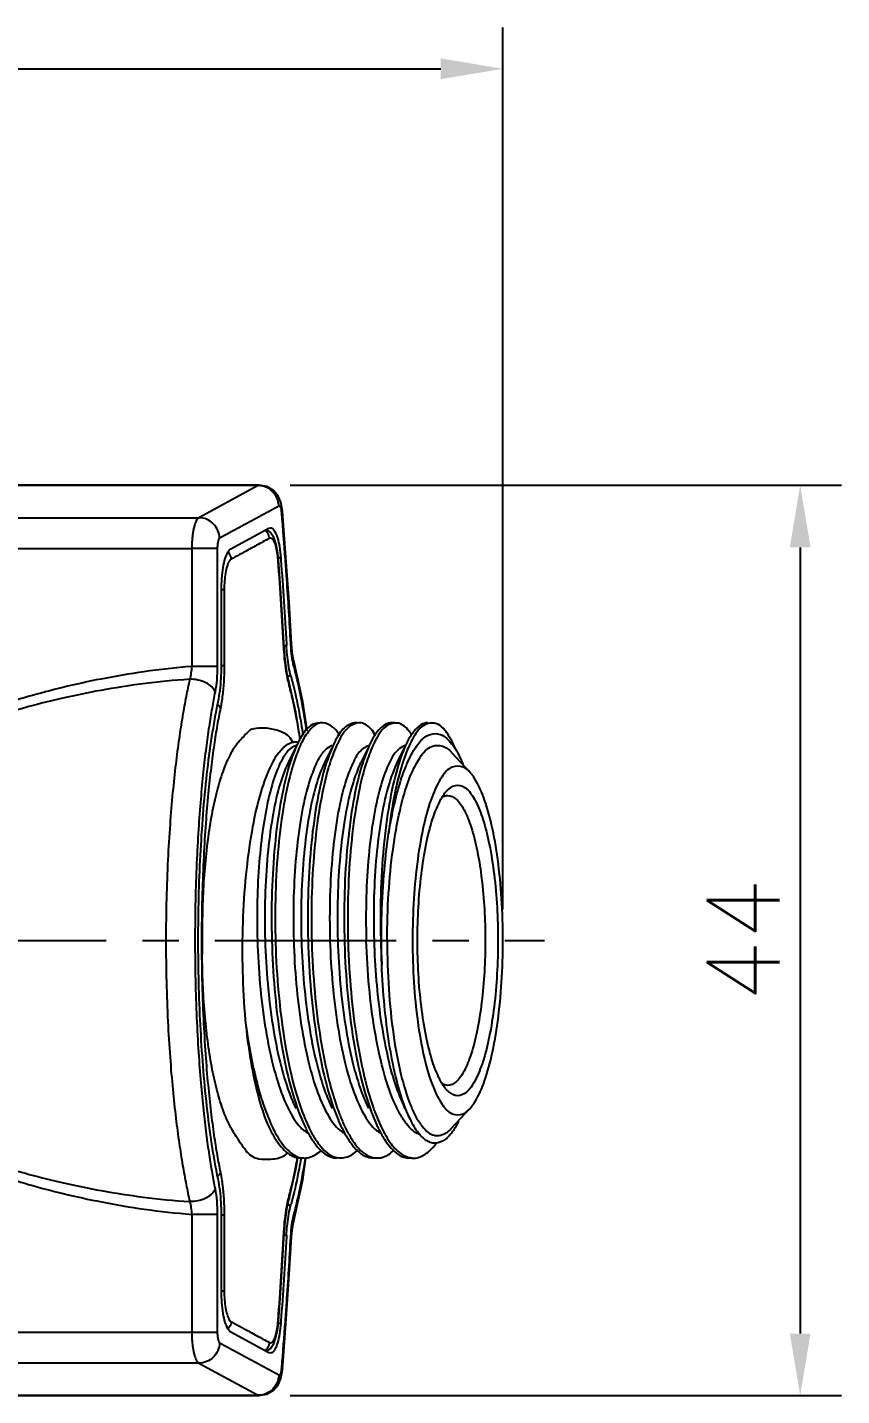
# Model space of a CAD drawing. Extents: x 3970 to 4390, y 960 to 1257.
# Drawn here: x 4253.5 to 4292.8, y 1011.9 to 1078 of the extents above; entities that cross this region are included whole.
import ezdxf

# ---------------------------------------------------------------- set-up
doc = ezdxf.new("R2010")
doc.units = 0
doc.header["$LTSCALE"] = 7
doc.header["$MEASUREMENT"] = 0
doc.linetypes.add('CENTER', pattern=[2, 1.25, -0.25, 0.25, -0.25])
doc.layers.get('0').update_dxf_attribs({"color": 2, "linetype": 'CONTINUOUS'})
doc.layers.add('CL', color=1, linetype='CENTER')
doc.layers.add('D', color=2, linetype='CONTINUOUS')
doc.styles.add('GHS', font='ROMANS.shx', dxfattribs={"bigfont": 'GHS.shx'})

msp = doc.modelspace()

# ---------------------------------------------------------------- linework, layer by layer
at = {"color": 7, "linetype": 'Continuous'}
for p, q in [((4264.662, 1055.879), (4145.962, 1055.86)), ((4264.606, 1055.864), (4261.746, 1054.312)), ((4264.662, 1055.879), (4264.606, 1055.865)), ((4265.021, 1055.815), (4264.662, 1055.879)), ((4265.701, 1055.055), (4265.57, 1055.354)), ((4265.769, 1054.731), (4265.701, 1055.055)), ((4265.751, 1054.53), (4265.782, 1054.612)), ((4265.782, 1054.612), (4265.769, 1054.731)), ((4265.938, 1052.608), (4265.782, 1054.612)), ((4263.288, 1052.808), (4265.13, 1053.808)), ((4265.13, 1053.808), (4265.202, 1053.827)), ((4265.193, 1053.61), (4265.01, 1053.742)), ((4265.359, 1053.356), (4265.193, 1053.61)), ((4265.478, 1053.018), (4265.359, 1053.356)), ((4261.405, 1052.827), (4261.405, 1047.129)), ((4262.638, 1052.827), (4261.405, 1052.827)), ((4262.638, 1052.827), (4262.638, 1047.129)), ((4265.561, 1052.58), (4265.478, 1053.018)), ((4265.593, 1052.275), (4265.561, 1052.58)), ((4266.1, 1050.24), (4265.938, 1052.608)), ((4265.577, 1052.239), (4265.593, 1052.275)), ((4265.7, 1052.377), (4265.592, 1052.377)), ((4265.688, 1050.925), (4265.593, 1052.276)), ((4262.843, 1047.19), (4262.843, 1050.827)), ((4262.973, 1050.827), (4262.843, 1050.827)), ((4262.973, 1050.827), (4262.973, 1047.163)), ((4266.219, 1048.234), (4266.1, 1050.24)), ((4265.853, 1047.97), (4265.869, 1047.998)), ((4265.914, 1047.443), (4265.869, 1047.998)), ((4266.187, 1048.178), (4266.219, 1048.234)), ((4266.254, 1047.84), (4266.219, 1048.234)), ((4266.016, 1046.755), (4265.914, 1047.443)), ((4266.334, 1047.403), (4266.334, 1047.403)), ((4266.334, 1047.147), (4266.334, 1047.403)), ((4266.768, 1045.421), (4266.334, 1047.403)), ((4262.638, 1047.129), (4261.405, 1047.129)), ((4262.973, 1047.163), (4262.842, 1047.163)), ((4266.434, 1044.922), (4266.016, 1046.755)), ((4266.1, 1046.388), (4266.1, 1046.389)), ((4266.1, 1046.258), (4266.1, 1046.388)), ((4266.971, 1044.036), (4266.768, 1045.421)), ((4266.643, 1043.642), (4266.434, 1044.922)), ((4270.26, 1043.776), (4270.138, 1044.017)), ((4271.23, 1044.409), (4271.057, 1044.409)), ((4274.17, 1043.102), (4274.007, 1043.433)), ((4266.394, 1043.161), (4266.054, 1042.475)), ((4268.146, 1043.161), (4267.807, 1042.475)), ((4269.898, 1043.161), (4269.559, 1042.475)), ((4271.65, 1043.161), (4271.311, 1042.475)), ((4273.932, 1042.984), (4274.828, 1042.021)), ((4261.913, 1034.555), (4261.913, 1033.244)), ((4271.689, 1025.786), (4271.96, 1025.24)), ((4273.932, 1024.814), (4274.828, 1025.778)), ((4265.042, 1025.066), (4265.154, 1024.829)), ((4265.145, 1024.848), (4265.154, 1024.829)), ((4266.762, 1022.344), (4266.919, 1023.412)), ((4266.294, 1020.217), (4266.762, 1022.344)), ((4266.1, 1021.54), (4266.1, 1021.41)), ((4266.1, 1021.41), (4266.1, 1021.409)), ((4261.405, 1020.67), (4261.405, 1014.972)), ((4262.638, 1020.67), (4261.405, 1020.67)), ((4262.638, 1020.67), (4262.638, 1014.972)), ((4262.973, 1020.636), (4262.842, 1020.636)), ((4262.843, 1016.971), (4262.843, 1020.609)), ((4262.973, 1020.636), (4262.973, 1016.971)), ((4266.246, 1019.889), (4266.294, 1020.217)), ((4266.332, 1020.646), (4266.333, 1020.392)), ((4266.333, 1020.392), (4266.333, 1020.39)), ((4265.853, 1019.828), (4265.869, 1019.801)), ((4266.187, 1019.62), (4266.219, 1019.565)), ((4266.219, 1019.565), (4266.246, 1019.889)), ((4262.973, 1016.971), (4262.843, 1016.971)), ((4265.577, 1015.56), (4265.593, 1015.523)), ((4262.638, 1014.972), (4261.405, 1014.972)), ((4265.13, 1013.991), (4263.288, 1014.991)), ((4265.592, 1015.422), (4265.7, 1015.421)), ((4265.782, 1013.187), (4265.935, 1015.159)), ((4265.013, 1014.054), (4265.205, 1014.202)), ((4265.205, 1014.202), (4265.359, 1014.442)), ((4265.359, 1014.442), (4265.468, 1014.745)), ((4265.202, 1013.971), (4265.13, 1013.991)), ((4261.746, 1013.487), (4264.606, 1011.934)), ((4265.704, 1012.751), (4265.77, 1013.069)), ((4265.751, 1013.268), (4265.782, 1013.187)), ((4265.77, 1013.069), (4265.782, 1013.187)), ((4265.573, 1012.449), (4265.704, 1012.751)), ((4145.931, 1011.939), (4264.662, 1011.919)), ((4264.606, 1011.934), (4264.662, 1011.919)), ((4264.662, 1011.919), (4265.022, 1011.984))]:
    msp.add_line(p, q, dxfattribs=at)
for p, q in [((4266.162, 1055.879), (4292.776, 1055.879)), ((4290.776, 1052.879), (4290.776, 1014.919)), ((4266.162, 1011.919), (4292.776, 1011.919))]:
    msp.add_line(p, q)
for points in [[(4265.57, 1055.354), (4265.344, 1055.624), (4265.021, 1055.815)], [(4265.869, 1047.998), (4265.791, 1049.343), (4265.688, 1050.925)], [(4266.334, 1047.403), (4266.306, 1047.524), (4266.254, 1047.84)], [(4266.012, 1021.025), (4266.431, 1022.859), (4266.522, 1023.415)], [(4265.869, 1019.801), (4265.912, 1020.335), (4266.012, 1021.025)], [(4265.593, 1015.523), (4265.687, 1016.853), (4265.79, 1018.435), (4265.869, 1019.801)], [(4265.935, 1015.159), (4266.098, 1017.527), (4266.219, 1019.565)], [(4265.468, 1014.745), (4265.555, 1015.169), (4265.593, 1015.523)], [(4265.022, 1011.984), (4265.346, 1012.176), (4265.573, 1012.449)]]:
    msp.add_lwpolyline(points, dxfattribs=at)
msp.add_arc((4264.818, 1024.344), 1, 215.86639, 260.30357, dxfattribs=at)
for points, start_tangent, end_tangent in [([(4264.606, 1055.864), (4226.443, 1055.858), (4188.646, 1055.852), (4151.26, 1055.847)], (-1, -0.000168), (-1, -0.000148)), ([(4264.657, 1055.863), (4264.606, 1055.865)], (-0.998585, 0.053184), (-0.999998, -0.002068)), ([(4264.979, 1055.79), (4264.657, 1055.863)], (-0.923463, 0.383688), (-0.998585, 0.053184)), ([(4265.61, 1054.874), (4265.522, 1055.254), (4265.301, 1055.575), (4264.979, 1055.79)], (-0.036334, 0.99934), (-0.923463, 0.383688)), ([(4265.61, 1054.874), (4264.658, 1054.358), (4263.704, 1053.84), (4262.749, 1053.322)], (-0.878888, -0.477028), (-0.878894, -0.477016)), ([(4265.655, 1054.868), (4265.61, 1054.874)], (-0.844336, 0.535814), (-0.878929, -0.476953)), ([(4265.697, 1054.802), (4265.655, 1054.868)], (-0.328467, 0.944516), (-0.844336, 0.535814)), ([(4265.751, 1054.53), (4265.73, 1054.685), (4265.697, 1054.802)], (-0.081698, 0.996657), (-0.328467, 0.944516)), ([(4265.923, 1052.3), (4265.751, 1054.53)], (-0.072249, 0.997387), (-0.081772, 0.996651)), ([(4152.012, 1054.303), (4187.3, 1054.306), (4223.869, 1054.309), (4261.746, 1054.312)], (1, 0.000075), (1, 0.000079)), ([(4261.746, 1054.312), (4261.696, 1054.273), (4261.645, 1054.205), (4261.595, 1054.107), (4261.547, 1053.979), (4261.505, 1053.825), (4261.47, 1053.65), (4261.442, 1053.459), (4261.421, 1053.255), (4261.409, 1053.043), (4261.405, 1052.827)], (-0.883097, -0.46919), (-0.000041, -1)), ([(4262.749, 1053.322), (4262.662, 1053.701), (4262.44, 1054.022), (4262.119, 1054.237), (4261.746, 1054.312)], (-0.036333, 0.99934), (-0.999999, -0.001334)), ([(4265.202, 1053.824), (4265.276, 1053.807), (4265.417, 1053.647), (4265.541, 1053.338), (4265.639, 1052.901), (4265.7, 1052.377)], (0.999723, -0.023543), (0.073817, -0.997272)), ([(4262.749, 1053.322), (4262.733, 1053.309), (4262.716, 1053.286), (4262.7, 1053.253), (4262.684, 1053.211), (4262.671, 1053.159), (4262.659, 1053.101), (4262.65, 1053.037), (4262.643, 1052.969), (4262.639, 1052.899), (4262.638, 1052.827)], (-0.878862, -0.477076), (0, -1)), ([(4265.15, 1053.313), (4264.536, 1052.979), (4263.922, 1052.646), (4263.5, 1052.417)], (-0.878844, -0.47711), (-0.878846, -0.477106)), ([(4265.076, 1053.56), (4264.94, 1053.71)], (-0.512885, 0.858457), (-0.804223, 0.594328)), ([(4265.15, 1053.313), (4265.076, 1053.56)], (-0.036342, 0.999339), (-0.512885, 0.858457)), ([(4265.532, 1052.63), (4265.459, 1052.956), (4265.366, 1053.189), (4265.26, 1053.311), (4265.15, 1053.313)], (-0.160282, 0.987071), (-0.878402, -0.477922)), ([(4151.664, 1052.816), (4186.953, 1052.82), (4223.522, 1052.823), (4261.405, 1052.827)], (1, 0.000089), (1, 0.000091)), ([(4262.843, 1050.827), (4262.864, 1051.39), (4262.925, 1051.911), (4263.022, 1052.341), (4263.147, 1052.649), (4263.288, 1052.808)], (0, 1), (0.878798, 0.477194)), ([(4263.234, 1052.56), (4263.158, 1052.658)], (-0.512871, 0.858466), (-0.702892, 0.711297)), ([(4263.307, 1052.313), (4263.234, 1052.56)], (-0.036509, 0.999333), (-0.512871, 0.858466)), ([(4265.574, 1052.273), (4265.532, 1052.63)], (-0.080288, 0.996772), (-0.160282, 0.987071)), ([(4263.307, 1052.313), (4263.202, 1052.194), (4263.108, 1051.964), (4263.035, 1051.641), (4262.989, 1051.251)], (-0.879299, -0.47627), (-0.075798, -0.997123)), ([(4263.5, 1052.417), (4263.307, 1052.313)], (-0.878846, -0.477106), (-0.878846, -0.477106)), ([(4265.577, 1052.239), (4265.574, 1052.273)], (-0.073514, 0.997294), (-0.080288, 0.996772)), ([(4265.852, 1047.997), (4265.724, 1050.113), (4265.577, 1052.239)], (-0.055774, 0.998443), (-0.073655, 0.997284)), ([(4265.7, 1052.377), (4265.707, 1052.283)], (0.073821, -0.997271), (0.073417, -0.997301)), ([(4265.707, 1052.283), (4265.847, 1050.263), (4265.971, 1048.219)], (0.073417, -0.997301), (0.056365, -0.99841)), ([(4266.184, 1048.232), (4265.989, 1051.371), (4265.923, 1052.3)], (-0.055492, 0.998459), (-0.072249, 0.997387)), ([(4262.989, 1051.251), (4262.973, 1050.827)], (-0.075798, -0.997123), (0.00014, -1)), ([(4265.976, 1048.132), (4265.851, 1048.118)], (-0.993756, -0.111574), (-0.993365, -0.115008)), ([(4265.853, 1047.97), (4265.852, 1047.997)], (-0.055663, 0.99845), (-0.055773, 0.998443)), ([(4265.99, 1046.758), (4265.906, 1047.337), (4265.853, 1047.97)], (-0.177592, 0.984104), (-0.056271, 0.998416)), ([(4265.971, 1048.219), (4265.976, 1048.131)], (0.056365, -0.99841), (0.056003, -0.998431)), ([(4265.983, 1048.008), (4265.976, 1048.131)], (-0.068192, 0.997672), (-0.056013, 0.99843)), ([(4266.021, 1047.592), (4265.983, 1048.008)], (-0.112903, 0.993606), (-0.068192, 0.997672)), ([(4266.187, 1048.178), (4266.184, 1048.232)], (-0.055278, 0.998471), (-0.055492, 0.998459)), ([(4266.24, 1047.621), (4266.187, 1048.178)], (-0.140369, 0.990099), (-0.055286, 0.998471)), ([(4266.189, 1046.67), (4266.093, 1047.098), (4266.021, 1047.592)], (-0.264371, 0.964421), (-0.112903, 0.993606)), ([(4266.335, 1047.138), (4266.24, 1047.621)], (-0.255901, 0.966703), (-0.140369, 0.990099)), ([(4261.405, 1047.129), (4259.096, 1046.872), (4257.03, 1046.522), (4255.176, 1046.115), (4253.503, 1045.672), (4251.995, 1045.207), (4250.636, 1044.728), (4249.402, 1044.24), (4248.293, 1043.751), (4247.299, 1043.267), (4246.402, 1042.786), (4245.588, 1042.308), (4244.864, 1041.842), (4244.223, 1041.392), (4243.654, 1040.957), (4243.143, 1040.533), (4242.682, 1040.116), (4242.272, 1039.712), (4241.915, 1039.328), (4241.603, 1038.963), (4241.331, 1038.617), (4241.094, 1038.289), (4240.888, 1037.979), (4240.709, 1037.685), (4240.552, 1037.405), (4240.415, 1037.138), (4240.298, 1036.888), (4240.197, 1036.653), (4240.111, 1036.434), (4240.038, 1036.233), (4239.978, 1036.049), (4239.927, 1035.881), (4239.883, 1035.721), (4239.844, 1035.565), (4239.808, 1035.408), (4239.775, 1035.251), (4239.747, 1035.092), (4239.721, 1034.931), (4239.699, 1034.769), (4239.681, 1034.606), (4239.667, 1034.444), (4239.656, 1034.283), (4239.649, 1034.124), (4239.644, 1033.974), (4239.644, 1033.822), (4239.649, 1033.672), (4239.656, 1033.516), (4239.666, 1033.36), (4239.68, 1033.2), (4239.698, 1033.036), (4239.72, 1032.873), (4239.746, 1032.712), (4239.774, 1032.553), (4239.807, 1032.396), (4239.842, 1032.239), (4239.882, 1032.082), (4239.926, 1031.923), (4239.976, 1031.755), (4240.036, 1031.572), (4240.109, 1031.37), (4240.194, 1031.151), (4240.295, 1030.917), (4240.412, 1030.666), (4240.549, 1030.399), (4240.706, 1030.119), (4240.886, 1029.824), (4241.092, 1029.512), (4241.33, 1029.184), (4241.602, 1028.837), (4241.915, 1028.471), (4242.274, 1028.085), (4242.685, 1027.68), (4243.147, 1027.263), (4243.658, 1026.838), (4244.229, 1026.402), (4244.871, 1025.952), (4245.598, 1025.485), (4246.413, 1025.007), (4247.313, 1024.525), (4248.309, 1024.04), (4249.421, 1023.551), (4250.657, 1023.063), (4252.019, 1022.584), (4253.53, 1022.119), (4255.204, 1021.676), (4257.056, 1021.272), (4259.112, 1020.925), (4261.405, 1020.67)], (-0.996255, -0.086464), (0.996268, -0.086309)), ([(4261.405, 1047.129), (4261.367, 1046.802), (4261.306, 1046.511)], (-0.07712, -0.997022), (-0.266379, -0.963868)), ([(4262.638, 1047.129), (4262.61, 1046.479), (4262.529, 1045.899)], (-0.000084, -1), (-0.196541, -0.980496)), ([(4262.682, 1045.428), (4262.77, 1045.965), (4262.824, 1046.561), (4262.842, 1047.123)], (0.204639, 0.978838), (0.006129, 0.999981)), ([(4262.842, 1047.123), (4262.843, 1047.19)], (0.006129, 0.999981), (0, 1)), ([(4262.973, 1047.163), (4262.952, 1046.436), (4262.89, 1045.739)], (0.000049, -1), (-0.122182, -0.992508)), ([(4266.069, 1046.381), (4265.99, 1046.758)], (-0.236865, 0.971543), (-0.177592, 0.984104)), ([(4266.189, 1046.671), (4266.068, 1046.66)], (-0.996387, -0.084926), (-0.996072, -0.088548)), ([(4266.189, 1046.67), (4266.255, 1046.424)], (0.264371, -0.964421), (0.250464, -0.968126)), ([(4266.498, 1046.476), (4266.335, 1047.138)], (-0.223781, 0.974639), (-0.254747, 0.967008)), ([(4261.306, 1046.511), (4259.038, 1046.288), (4257.011, 1045.973), (4255.186, 1045.599), (4253.538, 1045.188), (4252.05, 1044.753), (4250.707, 1044.304), (4249.488, 1043.844), (4248.391, 1043.381), (4247.408, 1042.923), (4246.519, 1042.465), (4245.713, 1042.01), (4244.995, 1041.566), (4244.36, 1041.137), (4243.795, 1040.72), (4243.288, 1040.314), (4242.831, 1039.913), (4242.424, 1039.526), (4242.069, 1039.156), (4241.759, 1038.805), (4241.489, 1038.472), (4241.254, 1038.156), (4241.049, 1037.857), (4240.87, 1037.573), (4240.714, 1037.302), (4240.578, 1037.044), (4240.46, 1036.802), (4240.36, 1036.575), (4240.274, 1036.363), (4240.202, 1036.168), (4240.142, 1035.99), (4240.091, 1035.826), (4240.047, 1035.672), (4240.008, 1035.52), (4239.972, 1035.367), (4239.94, 1035.214), (4239.911, 1035.06), (4239.885, 1034.904), (4239.864, 1034.745), (4239.846, 1034.587), (4239.832, 1034.429), (4239.822, 1034.272), (4239.817, 1034.116), (4239.815, 1033.968), (4239.815, 1033.828), (4239.817, 1033.679), (4239.822, 1033.527), (4239.831, 1033.375), (4239.845, 1033.219), (4239.863, 1033.059), (4239.885, 1032.9), (4239.91, 1032.744), (4239.938, 1032.59), (4239.971, 1032.436), (4240.006, 1032.284), (4240.046, 1032.132), (4240.09, 1031.977), (4240.14, 1031.814), (4240.2, 1031.637), (4240.272, 1031.441), (4240.358, 1031.229), (4240.458, 1031.003), (4240.575, 1030.76), (4240.711, 1030.502), (4240.867, 1030.231), (4241.046, 1029.946), (4241.251, 1029.645), (4241.487, 1029.328), (4241.758, 1028.994), (4242.069, 1028.642), (4242.426, 1028.272), (4242.834, 1027.883), (4243.292, 1027.482), (4243.8, 1027.075), (4244.366, 1026.658), (4245.002, 1026.228), (4245.722, 1025.783), (4246.53, 1025.327), (4247.421, 1024.87), (4248.407, 1024.41), (4249.506, 1023.948), (4250.728, 1023.488), (4252.074, 1023.038), (4253.564, 1022.603), (4255.214, 1022.193), (4257.036, 1021.821), (4259.054, 1021.508), (4261.306, 1021.288)], (-0.997871, -0.065215), (0.997872, -0.065209)), ([(4261.306, 1046.511), (4261.133, 1045.68), (4260.96, 1044.727), (4260.791, 1043.642), (4260.63, 1042.416), (4260.483, 1041.041), (4260.355, 1039.506), (4260.251, 1037.798), (4260.181, 1035.915), (4260.155, 1033.907), (4260.181, 1031.893), (4260.251, 1029.992), (4260.357, 1028.258), (4260.489, 1026.699), (4260.638, 1025.315), (4260.799, 1024.101), (4260.965, 1023.039), (4261.135, 1022.109), (4261.306, 1021.288)], (-0.217615, -0.976035), (0.217597, -0.976039)), ([(4262.529, 1045.899), (4262.37, 1046.141), (4262.079, 1046.344), (4261.704, 1046.474), (4261.306, 1046.511)], (-0.317145, 0.948377), (-0.999383, -0.035124)), ([(4262.529, 1045.899), (4262.384, 1045.122), (4262.238, 1044.226), (4262.096, 1043.202), (4261.961, 1042.041), (4261.837, 1040.734), (4261.728, 1039.269), (4261.641, 1037.635), (4261.581, 1035.831), (4261.56, 1033.907), (4261.581, 1031.977), (4261.641, 1030.155), (4261.73, 1028.496), (4261.841, 1027.008), (4261.967, 1025.693), (4262.102, 1024.544), (4262.243, 1023.542), (4262.385, 1022.668), (4262.529, 1021.899)], (-0.196435, -0.980517), (0.196435, -0.980517)), ([(4266.1, 1046.258), (4266.069, 1046.381)], (-0.260809, 0.96539), (-0.236865, 0.971543)), ([(4266.149, 1046.075), (4266.1, 1046.258)], (-0.247906, 0.968784), (-0.263443, 0.964675)), ([(4266.636, 1043.627), (4266.598, 1043.868), (4266.522, 1044.315), (4266.449, 1044.709), (4266.38, 1045.056), (4266.316, 1045.362), (4266.256, 1045.631), (4266.2, 1045.867), (4266.149, 1046.075)], (-0.15482, 0.987943), (-0.247906, 0.968784)), ([(4266.255, 1046.424), (4266.588, 1044.913), (4266.777, 1043.817)], (0.250464, -0.968126), (0.154188, -0.988042)), ([(4266.954, 1044.007), (4266.758, 1045.202), (4266.498, 1046.476)], (-0.146751, 0.989173), (-0.223781, 0.974639)), ([(4262.682, 1022.371), (4262.378, 1024.06), (4262.136, 1025.892), (4261.953, 1027.822), (4261.824, 1029.818), (4261.746, 1031.858), (4261.72, 1033.918), (4261.747, 1035.975), (4261.825, 1038.009), (4261.955, 1039.998), (4262.138, 1041.921), (4262.379, 1043.745), (4262.682, 1045.428)], (-0.204639, 0.978838), (0.204639, 0.978838)), ([(4262.789, 1045.113), (4262.668, 1045.272), (4262.657, 1045.281)], (-0.311739, 0.950168), (-0.79775, 0.602988)), ([(4262.842, 1045.402), (4262.789, 1045.113)], (-0.160458, -0.987043), (-0.200234, -0.979748)), ([(4262.89, 1045.739), (4262.842, 1045.402)], (-0.122182, -0.992508), (-0.160458, -0.987043)), ([(4262.789, 1045.113), (4262.634, 1044.289), (4262.483, 1043.344), (4262.337, 1042.255), (4262.201, 1041.003), (4262.08, 1039.574), (4261.981, 1037.972), (4261.91, 1036.179), (4261.878, 1034.168), (4261.899, 1032.021), (4261.967, 1030.1), (4262.067, 1028.404), (4262.19, 1026.914), (4262.328, 1025.618), (4262.476, 1024.497), (4262.631, 1023.528), (4262.789, 1022.686)], (-0.20008, -0.97978), (0.200081, -0.979779)), ([(4267.553, 1044.393), (4267.236, 1044.321), (4266.704, 1043.751), (4266.583, 1043.532)], (-0.999735, -0.023037), (-0.462915, -0.886403)), ([(4267.575, 1044.391), (4267.097, 1044.054), (4266.713, 1043.465)], (-0.969058, -0.246834), (-0.438573, -0.898696)), ([(4267.726, 1044.406), (4267.651, 1044.404), (4267.575, 1044.391)], (-0.998764, 0.049704), (-0.969058, -0.246834)), ([(4268.561, 1043.792), (4268.208, 1044.202), (4267.726, 1044.406)], (-0.521933, 0.852987), (-0.998764, 0.049704)), ([(4269.402, 1044.401), (4268.833, 1044.212), (4268.401, 1043.674)], (-0.991152, 0.132728), (-0.474473, -0.88027)), ([(4269.479, 1044.404), (4269.02, 1044.222), (4268.484, 1043.492)], (-0.998598, -0.05294), (-0.433491, -0.901158)), ([(4270.045, 1044.122), (4269.582, 1044.4), (4269.479, 1044.404)], (-0.693496, 0.720461), (-0.998598, -0.05294)), ([(4270.138, 1044.017), (4270.045, 1044.122)], (-0.635103, 0.772428), (-0.693496, 0.720461)), ([(4270.291, 1043.809), (4270.138, 1044.017)], (-0.551428, 0.834222), (-0.635103, 0.772428)), ([(4271.057, 1044.409), (4270.488, 1044.119), (4270.247, 1043.83)], (-0.999996, 0.002737), (-0.559672, -0.828714)), ([(4270.84, 1044.274), (4270.3, 1043.611)], (-0.861306, -0.508086), (-0.460536, -0.887641)), ([(4271.231, 1044.397), (4270.84, 1044.274)], (-0.998524, -0.054305), (-0.861306, -0.508086)), ([(4272.032, 1043.824), (4271.957, 1043.931), (4271.404, 1044.383), (4271.231, 1044.397)], (-0.554196, 0.832386), (-0.998524, -0.054305)), ([(4272.808, 1044.403), (4272.705, 1044.4), (4272.143, 1044.009), (4271.841, 1043.555)], (-0.998171, 0.060458), (-0.470386, -0.882461)), ([(4272.661, 1044.318), (4272.116, 1043.722)], (-0.906977, -0.42118), (-0.494503, -0.869176)), ([(4272.315, 1043.365), (4272.786, 1043.794), (4273.337, 1043.866), (4273.885, 1043.476)], (0.592824, 0.805332), (0.651641, -0.758527)), ([(4272.983, 1044.392), (4272.661, 1044.318)], (-0.999729, -0.023259), (-0.906977, -0.42118)), ([(4274.005, 1043.432), (4273.775, 1043.838), (4273.225, 1044.357), (4272.983, 1044.392)], (-0.447367, 0.89435), (-0.999729, -0.023259)), ([(4266.531, 1043.431), (4266.219, 1042.679), (4265.811, 1041.16), (4265.503, 1039.271), (4265.313, 1037.109), (4265.256, 1034.784), (4265.337, 1032.413), (4265.555, 1030.118), (4265.902, 1028.016), (4266.364, 1026.213), (4266.907, 1024.829)], (-0.444141, -0.895957), (0.440167, -0.897916)), ([(4266.222, 1043.445), (4266.143, 1043.416), (4266.069, 1043.38), (4265.999, 1043.338), (4265.934, 1043.292), (4265.873, 1043.244), (4265.816, 1043.193), (4265.763, 1043.142)], (-0.957345, -0.288948), (-0.702777, -0.711411)), ([(4266.298, 1043.251), (4266.062, 1043.07)], (-0.898419, -0.439139), (-0.679282, -0.733878)), ([(4266.542, 1043.46), (4266.49, 1043.468), (4266.396, 1043.473), (4266.307, 1043.465), (4266.222, 1043.445)], (-0.978055, 0.208346), (-0.957345, -0.288948)), ([(4266.459, 1043.306), (4266.298, 1043.251)], (-0.97858, -0.205865), (-0.898419, -0.439139)), ([(4266.583, 1043.532), (4266.531, 1043.431)], (-0.462915, -0.886403), (-0.444141, -0.895957)), ([(4266.634, 1043.293), (4266.581, 1043.169)], (-0.400315, -0.916377), (-0.381452, -0.924389)), ([(4266.66, 1043.353), (4266.634, 1043.293)], (-0.411997, -0.911185), (-0.400315, -0.916377)), ([(4266.713, 1043.465), (4266.66, 1043.353)], (-0.438573, -0.898696), (-0.411997, -0.911185)), ([(4268.281, 1043.432), (4267.815, 1042.184), (4267.429, 1040.457), (4267.158, 1038.372), (4267.022, 1036.042), (4267.031, 1033.595), (4267.189, 1031.165), (4267.491, 1028.885), (4267.922, 1026.878), (4268.465, 1025.254), (4268.659, 1024.829)], (-0.422084, -0.906557), (0.444963, -0.895549)), ([(4268.184, 1043.306), (4267.848, 1043.093), (4267.522, 1042.657)], (-0.952814, -0.303554), (-0.477179, -0.878806)), ([(4268.397, 1043.304), (4268.049, 1042.382)], (-0.408306, -0.912845), (-0.301124, -0.953585)), ([(4268.349, 1043.575), (4268.294, 1043.459), (4268.281, 1043.432)], (-0.446519, -0.894774), (-0.422084, -0.906557)), ([(4268.401, 1043.674), (4268.349, 1043.575)], (-0.474473, -0.88027), (-0.446519, -0.894774)), ([(4268.43, 1043.376), (4268.397, 1043.304)], (-0.417861, -0.908511), (-0.408306, -0.912845)), ([(4268.453, 1043.425), (4268.43, 1043.376)], (-0.424418, -0.905466), (-0.417861, -0.908511)), ([(4268.484, 1043.492), (4268.453, 1043.425)], (-0.433491, -0.901158), (-0.424418, -0.905466)), ([(4270.029, 1043.435), (4269.956, 1043.271), (4269.492, 1041.911), (4269.124, 1040.113), (4268.876, 1037.976), (4268.765, 1035.616), (4268.801, 1033.163), (4268.984, 1030.749), (4269.31, 1028.508), (4269.763, 1026.561), (4270.322, 1025.015), (4270.41, 1024.829)], (-0.420425, -0.907328), (0.440448, -0.897778)), ([(4269.95, 1043.301), (4269.679, 1043.165)], (-0.961082, -0.276263), (-0.806883, -0.590711)), ([(4270.15, 1043.302), (4269.815, 1042.429)], (-0.414827, -0.9099), (-0.305069, -0.95233)), ([(4270.093, 1043.566), (4270.029, 1043.435)], (-0.455301, -0.890337), (-0.420425, -0.907328)), ([(4270.247, 1043.83), (4270.093, 1043.566)], (-0.559672, -0.828714), (-0.455301, -0.890337)), ([(4270.182, 1043.372), (4270.15, 1043.302)], (-0.425044, -0.905173), (-0.414827, -0.9099)), ([(4270.21, 1043.431), (4270.182, 1043.372)], (-0.433558, -0.901126), (-0.425044, -0.905173)), ([(4270.3, 1043.611), (4270.21, 1043.431)], (-0.460536, -0.887641), (-0.433558, -0.901126)), ([(4271.781, 1043.435), (4271.621, 1043.067), (4271.172, 1041.624), (4270.824, 1039.758), (4270.599, 1037.573), (4270.513, 1035.188), (4270.575, 1032.731)], (-0.436603, -0.899654), (0.055553, -0.998456)), ([(4270.837, 1033.899), (4270.909, 1036.17), (4271.12, 1038.305), (4271.458, 1040.181), (4271.902, 1041.688), (4272.427, 1042.738), (4273.002, 1043.269), (4273.593, 1043.25), (4273.94, 1042.991)], (0, 1), (0.667046, -0.745016)), ([(4271.689, 1043.306), (4271.352, 1043.093), (4271.026, 1042.657)], (-0.952814, -0.303554), (-0.477179, -0.878806)), ([(4271.9, 1043.3), (4271.623, 1042.601)], (-0.420013, -0.907518), (-0.321192, -0.947014)), ([(4271.841, 1043.555), (4271.781, 1043.435)], (-0.470386, -0.882461), (-0.436603, -0.899654)), ([(4271.932, 1043.369), (4271.9, 1043.3)], (-0.431607, -0.902062), (-0.420013, -0.907518)), ([(4271.965, 1043.437), (4271.932, 1043.369)], (-0.443309, -0.896369), (-0.431607, -0.902062)), ([(4272.116, 1043.722), (4271.965, 1043.437)], (-0.494503, -0.869176), (-0.443309, -0.896369)), ([(4272.205, 1043.206), (4272.26, 1043.288)], (0.548529, 0.836132), (0.569128, 0.822249)), ([(4272.26, 1043.288), (4272.315, 1043.365)], (0.569128, 0.822249), (0.592824, 0.805332)), ([(4273.885, 1043.476), (4273.95, 1043.398)], (0.651641, -0.758527), (0.621473, -0.783436)), ([(4273.95, 1043.398), (4274.145, 1043.119)], (0.621473, -0.783436), (0.525174, -0.850995)), ([(4265.607, 1042.966), (4265.171, 1042.227), (4264.689, 1040.887), (4264.298, 1039.145), (4264.016, 1037.062), (4263.865, 1034.773), (4263.854, 1032.406), (4263.985, 1030.054)], (-0.622443, -0.782665), (0.087464, -0.996168)), ([(4265.867, 1042.805), (4265.47, 1041.982), (4265.126, 1040.818), (4264.852, 1039.362), (4264.663, 1037.674), (4264.568, 1035.828), (4264.574, 1033.899)], (-0.529692, -0.84819), (0.02956, -0.999563)), ([(4265.713, 1043.09), (4265.607, 1042.966)], (-0.677298, -0.735709), (-0.622443, -0.782665)), ([(4265.763, 1043.142), (4265.713, 1043.09)], (-0.702777, -0.711411), (-0.677298, -0.735709)), ([(4265.92, 1042.886), (4265.867, 1042.805)], (-0.558425, -0.829555), (-0.529692, -0.84819)), ([(4266.062, 1043.07), (4265.92, 1042.886)], (-0.679282, -0.733878), (-0.558425, -0.829555)), ([(4266.581, 1043.169), (4266.302, 1042.394)], (-0.381452, -0.924389), (-0.299037, -0.954241)), ([(4267.522, 1042.657), (4267.442, 1042.5)], (-0.477179, -0.878806), (-0.427519, -0.904006)), ([(4269.283, 1042.671), (4269.207, 1042.519), (4268.788, 1041.416), (4268.446, 1039.915), (4268.204, 1038.096), (4268.078, 1036.055), (4268.078, 1033.899)], (-0.46801, -0.883723), (0.02956, -0.999563)), ([(4269.679, 1043.165), (4269.283, 1042.671)], (-0.806883, -0.590711), (-0.46801, -0.883723)), ([(4271.026, 1042.657), (4270.899, 1042.395), (4270.499, 1041.272), (4270.175, 1039.779), (4269.947, 1037.991), (4269.829, 1035.998), (4269.83, 1033.899)], (-0.477179, -0.878806), (0.02956, -0.999563)), ([(4271.623, 1042.601), (4271.561, 1042.411)], (-0.321192, -0.947014), (-0.300891, -0.953658)), ([(4271.748, 1042.319), (4271.8, 1042.441), (4272.168, 1043.148)], (0.380708, 0.924695), (0.534569, 0.845125)), ([(4272.168, 1043.148), (4272.205, 1043.206)], (0.534569, 0.845125), (0.548529, 0.836132)), ([(4274.145, 1043.119), (4274.334, 1042.772)], (0.525174, -0.850995), (0.438582, -0.898691)), ([(4274.334, 1042.772), (4274.391, 1042.651), (4274.504, 1042.393)], (0.438582, -0.898691), (0.381257, -0.924469)), ([(4266.054, 1042.476), (4266.038, 1042.441), (4265.631, 1041.325), (4265.3, 1039.829), (4265.067, 1038.029), (4264.946, 1036.018), (4264.947, 1033.899)], (-0.420206, -0.907429), (0.02956, -0.999563)), ([(4266.302, 1042.394), (4266.132, 1041.796), (4265.778, 1040.008), (4265.54, 1037.898), (4265.434, 1035.578), (4265.47, 1033.169), (4265.649, 1030.798), (4265.964, 1028.591), (4266.403, 1026.664), (4266.653, 1025.864)], (-0.299037, -0.954241), (0.328888, -0.944369)), ([(4267.395, 1042.395), (4266.994, 1041.272), (4266.67, 1039.779), (4266.442, 1037.991), (4266.324, 1035.998), (4266.326, 1033.899)], (-0.407194, -0.913342), (0.02956, -0.999563)), ([(4267.808, 1042.475), (4267.409, 1041.416), (4267.068, 1039.915), (4266.826, 1038.096), (4266.7, 1036.055), (4266.699, 1033.899)], (-0.423973, -0.905675), (0.02956, -0.999563)), ([(4268.049, 1042.382), (4268.009, 1042.251), (4267.621, 1040.563), (4267.346, 1038.518), (4267.201, 1036.228), (4267.198, 1033.812), (4267.341, 1031.402), (4267.624, 1029.125), (4268.038, 1027.103), (4268.408, 1025.856)], (-0.301124, -0.953585), (0.330782, -0.943707)), ([(4267.442, 1042.5), (4267.395, 1042.395)], (-0.427519, -0.904006), (-0.407194, -0.913342)), ([(4269.557, 1042.476), (4269.52, 1042.395), (4269.12, 1041.272), (4268.796, 1039.779), (4268.568, 1037.991), (4268.45, 1035.998), (4268.452, 1033.899)], (-0.421953, -0.906618), (0.02956, -0.999563)), ([(4269.81, 1042.414), (4269.415, 1040.792), (4269.125, 1038.786), (4268.964, 1036.519), (4268.943, 1034.112), (4269.068, 1031.694), (4269.334, 1029.394), (4269.732, 1027.334), (4270.161, 1025.853)], (-0.303466, -0.952842), (0.331762, -0.943363)), ([(4269.815, 1042.429), (4269.81, 1042.414)], (-0.305069, -0.95233), (-0.303466, -0.952842)), ([(4271.309, 1042.476), (4271.273, 1042.395), (4270.872, 1041.272), (4270.549, 1039.779), (4270.32, 1037.991), (4270.202, 1035.998), (4270.204, 1033.899)], (-0.421953, -0.906618), (0.02956, -0.999563)), ([(4271.561, 1042.411), (4271.211, 1041.015), (4270.907, 1039.049)], (-0.300891, -0.953658), (-0.1143, -0.993446)), ([(4270.907, 1039.049), (4271.135, 1040.257), (4271.427, 1041.399), (4271.748, 1042.319)], (0.160053, 0.987108), (0.380708, 0.924695)), ([(4274.835, 1042.026), (4274.507, 1042.268), (4273.981, 1042.268), (4273.47, 1041.781), (4273.004, 1040.837), (4272.611, 1039.489), (4272.312, 1037.817), (4272.125, 1035.917), (4272.062, 1033.899)], (-0.664591, 0.747207), (0, -1)), ([(4276.426, 1033.899), (4276.362, 1035.917), (4276.176, 1037.817), (4275.877, 1039.489), (4275.483, 1040.837), (4275.017, 1041.781), (4274.835, 1042.026)], (0, 1), (-0.664591, 0.747207)), ([(4273.722, 1041.127), (4273.811, 1041.21), (4274.245, 1041.399), (4274.679, 1041.208), (4275.089, 1040.651), (4275.457, 1039.753), (4275.768, 1038.544), (4276, 1037.095), (4276.14, 1035.507), (4276.185, 1033.899)], (0.697835, 0.716259), (0, -1)), ([(4272.303, 1033.899), (4272.348, 1035.513), (4272.489, 1037.104), (4272.722, 1038.553), (4273.032, 1039.759), (4273.374, 1040.603)], (0, 1), (0.44927, 0.893396)), ([(4273.374, 1040.603), (4273.401, 1040.655)], (0.44927, 0.893396), (0.459988, 0.887925)), ([(4273.401, 1040.655), (4273.722, 1041.127)], (0.459988, 0.887925), (0.697835, 0.716259)), ([(4273.47, 1040.805), (4273.761, 1040.899)], (0.851596, 0.524199), (0.999999, 0.001039)), ([(4273.761, 1040.899), (4274.167, 1040.721), (4274.549, 1040.202), (4274.893, 1039.364), (4275.183, 1038.238)], (0.999999, 0.001039), (0.199016, -0.979996)), ([(4270.575, 1032.731), (4270.57, 1034.905), (4270.682, 1037.046), (4270.907, 1039.049)], (-0.028928, 0.999581), (0.143976, 0.989581)), ([(4275.183, 1038.238), (4275.205, 1038.128)], (0.199016, -0.979996), (0.191766, -0.981441)), ([(4275.205, 1038.128), (4275.399, 1036.886), (4275.53, 1035.405), (4275.573, 1033.899)], (0.191766, -0.981441), (0, -1)), ([(4264.574, 1033.899), (4264.697, 1031.801), (4264.94, 1029.808), (4265.294, 1028.02), (4265.743, 1026.527), (4266.268, 1025.403), (4266.803, 1024.74)], (0.02956, -0.999563), (0.776059, -0.63066)), ([(4264.947, 1033.899), (4265.071, 1031.801), (4265.314, 1029.808), (4265.667, 1028.02), (4266.117, 1026.527), (4266.434, 1025.787)], (0.02956, -0.999563), (0.444295, -0.895881)), ([(4266.326, 1033.899), (4266.449, 1031.801), (4266.693, 1029.808), (4267.046, 1028.02), (4267.495, 1026.527), (4268.02, 1025.403), (4268.555, 1024.74)], (0.02956, -0.999563), (0.776059, -0.63066)), ([(4266.699, 1033.899), (4266.823, 1031.801), (4267.066, 1029.808), (4267.42, 1028.02), (4267.869, 1026.527), (4268.186, 1025.787)], (0.02956, -0.999563), (0.444295, -0.895881)), ([(4268.078, 1033.899), (4268.202, 1031.801), (4268.445, 1029.808), (4268.798, 1028.02), (4269.247, 1026.527), (4269.773, 1025.403), (4270.307, 1024.74)], (0.02956, -0.999563), (0.776059, -0.63066)), ([(4268.452, 1033.899), (4268.575, 1031.801), (4268.819, 1029.808), (4269.172, 1028.02), (4269.621, 1026.527), (4269.938, 1025.787)], (0.02956, -0.999563), (0.444295, -0.895881)), ([(4271.398, 1025.626), (4271.146, 1026.158), (4270.641, 1027.665), (4270.242, 1029.532), (4269.968, 1031.651), (4269.83, 1033.899)], (-0.473759, 0.880654), (-0.02956, 0.999563)), ([(4270.204, 1033.899), (4270.313, 1031.966), (4270.524, 1030.115), (4270.83, 1028.425), (4271.22, 1026.967), (4271.681, 1025.804), (4271.689, 1025.786)], (0.02956, -0.999563), (0.44322, -0.896413)), ([(4270.837, 1033.899), (4270.915, 1031.544), (4271.142, 1029.339), (4271.504, 1027.422), (4271.979, 1025.916)], (0, -1), (0.37286, -0.927888)), ([(4272.062, 1033.899), (4272.125, 1031.882), (4272.312, 1029.982), (4272.611, 1028.309), (4273.004, 1026.962), (4273.47, 1026.017), (4273.981, 1025.531), (4274.507, 1025.531), (4274.835, 1025.773)], (0, -1), (0.664591, 0.747207)), ([(4273.374, 1027.196), (4273.03, 1028.046), (4272.72, 1029.254), (4272.488, 1030.704), (4272.348, 1032.291), (4272.303, 1033.899)], (-0.449099, 0.893482), (0, 1)), ([(4275.573, 1033.899), (4275.53, 1032.387), (4275.398, 1030.903), (4275.181, 1029.552), (4274.891, 1028.428), (4274.547, 1027.593), (4274.165, 1027.075), (4273.761, 1026.899)], (0, -1), (-1, -0.000985)), ([(4276.185, 1033.899), (4276.139, 1032.285), (4275.999, 1030.694), (4275.766, 1029.246), (4275.456, 1028.04), (4275.087, 1027.144), (4274.808, 1026.717)], (0, -1), (-0.662735, -0.748854)), ([(4274.835, 1025.773), (4275.017, 1026.017), (4275.483, 1026.962), (4275.877, 1028.309), (4276.176, 1029.982), (4276.362, 1031.882), (4276.426, 1033.899)], (0.664591, 0.747207), (0, 1)), ([(4271.96, 1025.241), (4271.64, 1026.003), (4271.257, 1027.313), (4270.941, 1028.912), (4270.709, 1030.751), (4270.575, 1032.731)], (-0.443219, 0.896413), (-0.04144, 0.999141)), ([(4263.985, 1030.054), (4264.253, 1028.067), (4264.622, 1026.357), (4265.042, 1025.066)], (0.101235, -0.994863), (0.372492, -0.928035)), ([(4263.985, 1030.054), (4264.342, 1027.926), (4264.818, 1026.112), (4265.191, 1025.126)], (0.129177, -0.991622), (0.403426, -0.915012)), ([(4273.399, 1027.147), (4273.374, 1027.196)], (-0.45909, 0.88839), (-0.449099, 0.893482)), ([(4273.722, 1026.671), (4273.399, 1027.147)], (-0.697843, 0.716251), (-0.45909, 0.88839)), ([(4273.761, 1026.899), (4273.47, 1026.993)], (-1, -0.000985), (-0.850736, 0.525594)), ([(4274.677, 1026.588), (4274.243, 1026.399), (4273.809, 1026.59), (4273.722, 1026.671)], (-0.766423, -0.642336), (-0.697843, 0.716251)), ([(4274.808, 1026.717), (4274.677, 1026.588)], (-0.662735, -0.748854), (-0.766423, -0.642336)), ([(4266.653, 1025.864), (4266.946, 1025.117)], (0.328888, -0.944369), (0.404151, -0.914692)), ([(4268.408, 1025.856), (4268.561, 1025.444), (4268.799, 1024.901)], (0.330782, -0.943707), (0.435648, -0.900117)), ([(4270.161, 1025.853), (4270.244, 1025.625)], (0.331762, -0.943363), (0.352174, -0.935935)), ([(4270.244, 1025.625), (4270.554, 1024.897)], (0.352174, -0.935935), (0.435588, -0.900146)), ([(4271.722, 1025.109), (4271.398, 1025.626)], (-0.590032, 0.80738), (-0.473759, 0.880654)), ([(4271.979, 1025.916), (4272.223, 1025.387)], (0.37286, -0.927888), (0.477299, -0.878741)), ([(4265.154, 1024.829), (4265.183, 1024.771)], (0.442856, -0.896593), (0.452, -0.892018)), ([(4265.183, 1024.771), (4265.195, 1024.747)], (0.452, -0.892018), (0.455961, -0.89)), ([(4265.191, 1025.126), (4265.291, 1024.907)], (0.403426, -0.915012), (0.430024, -0.902817)), ([(4265.195, 1024.747), (4265.655, 1024.014), (4266.316, 1023.465), (4266.676, 1023.4)], (0.455961, -0.89), (0.999983, -0.00589)), ([(4265.291, 1024.907), (4265.301, 1024.887)], (0.430024, -0.902817), (0.432452, -0.901657)), ([(4265.301, 1024.887), (4265.339, 1024.809)], (0.432452, -0.901657), (0.442586, -0.896726)), ([(4265.339, 1024.809), (4265.389, 1024.708)], (0.442586, -0.896726), (0.456017, -0.889971)), ([(4266.803, 1024.74), (4266.847, 1024.706), (4266.855, 1024.699)], (0.776059, -0.63066), (0.801789, -0.597607)), ([(4266.907, 1024.829), (4266.92, 1024.802), (4267.199, 1024.304)], (0.440167, -0.897916), (0.54174, -0.840546)), ([(4266.946, 1025.117), (4267.042, 1024.908)], (0.404151, -0.914692), (0.431332, -0.902193)), ([(4267.042, 1024.908), (4267.32, 1024.392)], (0.431332, -0.902193), (0.524019, -0.851706)), ([(4268.555, 1024.74), (4268.599, 1024.706), (4268.607, 1024.699)], (0.776059, -0.63066), (0.801789, -0.597607)), ([(4268.659, 1024.829), (4268.948, 1024.316)], (0.444963, -0.895549), (0.538246, -0.842788)), ([(4268.799, 1024.901), (4269.069, 1024.4)], (0.435648, -0.900117), (0.51596, -0.856613)), ([(4270.307, 1024.74), (4270.351, 1024.706), (4270.359, 1024.699)], (0.776059, -0.63066), (0.801789, -0.597607)), ([(4270.41, 1024.829), (4270.702, 1024.309)], (0.440448, -0.897778), (0.543562, -0.839369)), ([(4270.554, 1024.897), (4270.818, 1024.403)], (0.435588, -0.900146), (0.509629, -0.860395)), ([(4271.777, 1025.036), (4271.731, 1025.097), (4271.722, 1025.109)], (-0.610319, 0.792156), (-0.590032, 0.80738)), ([(4272.44, 1024.52), (4272.367, 1024.544), (4271.777, 1025.036)], (-0.961128, 0.276102), (-0.610319, 0.792156)), ([(4272.08, 1025.012), (4271.96, 1025.241)], (-0.48597, 0.873976), (-0.443219, 0.896413)), ([(4272.092, 1024.991), (4272.08, 1025.012)], (-0.490354, 0.871523), (-0.48597, 0.873976)), ([(4272.553, 1024.379), (4272.092, 1024.991)], (-0.737284, 0.675583), (-0.490354, 0.871523)), ([(4272.223, 1025.387), (4272.536, 1024.916), (4272.822, 1024.63)], (0.477299, -0.878741), (0.79991, -0.600121)), ([(4273.693, 1024.612), (4273.753, 1024.649), (4273.94, 1024.805)], (0.86371, 0.50399), (0.702102, 0.712076)), ([(4274.05, 1024.751), (4274.019, 1024.706)], (-0.551943, -0.833882), (-0.564171, -0.825658)), ([(4274.289, 1025.165), (4274.05, 1024.751)], (-0.453151, -0.891434), (-0.551943, -0.833882)), ([(4265.389, 1024.708), (4266.03, 1023.788), (4266.688, 1023.404)], (0.456017, -0.889971), (0.986146, -0.165878)), ([(4266.855, 1024.699), (4267.015, 1024.595)], (0.801789, -0.597607), (0.874709, -0.484648)), ([(4267.199, 1024.304), (4267.546, 1023.853), (4268.212, 1023.417), (4268.428, 1023.397)], (0.54174, -0.840546), (0.999621, 0.027527)), ([(4267.32, 1024.392), (4267.421, 1024.235)], (0.524019, -0.851706), (0.558912, -0.829227)), ([(4267.421, 1024.235), (4267.567, 1024.032), (4268.238, 1023.467)], (0.558912, -0.829227), (0.935841, -0.352423)), ([(4268.607, 1024.699), (4268.753, 1024.604)], (0.801789, -0.597607), (0.868467, -0.495747)), ([(4268.948, 1024.316), (4269.092, 1024.103), (4269.772, 1023.487), (4270.181, 1023.401)], (0.538246, -0.842788), (0.999872, -0.015994)), ([(4269.069, 1024.4), (4269.172, 1024.236), (4269.839, 1023.545)], (0.51596, -0.856613), (0.874083, -0.485776)), ([(4270.359, 1024.699), (4270.513, 1024.599)], (0.801789, -0.597607), (0.871852, -0.48977)), ([(4270.702, 1024.309), (4270.961, 1023.955), (4271.647, 1023.437), (4271.932, 1023.401)], (0.543562, -0.839369), (0.999839, 0.01793)), ([(4270.818, 1024.403), (4270.845, 1024.358)], (0.509629, -0.860395), (0.516997, -0.855987)), ([(4270.845, 1024.358), (4270.971, 1024.161)], (0.516997, -0.855987), (0.561637, -0.827384)), ([(4270.971, 1024.161), (4271.507, 1023.601), (4271.945, 1023.411)], (0.561637, -0.827384), (0.978599, -0.205776)), ([(4272.107, 1023.391), (4272.198, 1023.394), (4272.885, 1023.748), (4273.209, 1024.114)], (0.99961, -0.027909), (0.59156, 0.806261)), ([(4272.914, 1024.147), (4272.553, 1024.379)], (-0.941573, 0.33681), (-0.737284, 0.675583)), ([(4272.822, 1024.63), (4273.106, 1024.491)], (0.79991, -0.600121), (0.974784, -0.22315)), ([(4273.908, 1024.555), (4273.539, 1024.223), (4273.043, 1024.115), (4272.914, 1024.147)], (-0.621124, -0.783712), (-0.941573, 0.33681)), ([(4273.106, 1024.491), (4273.14, 1024.484)], (0.974784, -0.22315), (0.986616, -0.163063)), ([(4273.14, 1024.484), (4273.693, 1024.612)], (0.986616, -0.163063), (0.86371, 0.50399)), ([(4274.019, 1024.706), (4273.908, 1024.555)], (-0.564171, -0.825658), (-0.621124, -0.783712)), ([(4266.151, 1021.731), (4266.204, 1021.948), (4266.262, 1022.195), (4266.325, 1022.478), (4266.392, 1022.8), (4266.464, 1023.167), (4266.51, 1023.419)], (0.2474, 0.968913), (0.176871, 0.984234)), ([(4266.85, 1023.394), (4267.397, 1023.565), (4267.658, 1023.765)], (0.99945, 0.033159), (0.724265, 0.689522)), ([(4268.238, 1023.467), (4268.602, 1023.401)], (0.935841, -0.352423), (0.999985, -0.005512)), ([(4268.602, 1023.401), (4268.926, 1023.451), (4269.432, 1023.793)], (0.999985, -0.005512), (0.695074, 0.718938)), ([(4269.839, 1023.545), (4270.355, 1023.396)], (0.874083, -0.485776), (0.999423, -0.033978)), ([(4270.355, 1023.396), (4270.531, 1023.408), (4271.176, 1023.79)], (0.999423, -0.033978), (0.709578, 0.704626)), ([(4266.679, 1023.389), (4266.586, 1022.878), (4266.255, 1021.374)], (-0.170573, -0.985345), (-0.250508, -0.968115)), ([(4266.499, 1021.322), (4266.756, 1022.586), (4266.891, 1023.383)], (0.223227, 0.974766), (0.1568, 0.98763)), ([(4266.688, 1023.404), (4266.71, 1023.401), (4266.85, 1023.394)], (0.986146, -0.165878), (0.99945, 0.033159)), ([(4271.945, 1023.411), (4272.107, 1023.391)], (0.978599, -0.205776), (0.99961, -0.027909)), ([(4262.789, 1022.686), (4262.668, 1022.527), (4262.657, 1022.518)], (-0.31154, -0.950233), (-0.79769, -0.603068)), ([(4262.842, 1020.676), (4262.824, 1021.238), (4262.77, 1021.834), (4262.682, 1022.371)], (-0.006129, 0.999981), (-0.204639, 0.978838)), ([(4262.789, 1022.686), (4262.842, 1022.397)], (0.20023, -0.979749), (0.160458, -0.987043)), ([(4262.842, 1022.397), (4262.89, 1022.063)], (0.160458, -0.987043), (0.122552, -0.992462)), ([(4262.529, 1021.899), (4262.37, 1021.657), (4262.079, 1021.455), (4261.704, 1021.324), (4261.306, 1021.288)], (-0.317078, -0.948399), (-0.999383, 0.035126)), ([(4262.529, 1021.899), (4262.61, 1021.321), (4262.638, 1020.67)], (0.196528, -0.980498), (0.000091, -1)), ([(4262.89, 1022.063), (4262.952, 1021.366), (4262.973, 1020.636)], (0.122552, -0.992462), (-0.000048, -1)), ([(4266.069, 1021.416), (4266.1, 1021.54)], (0.236617, 0.971603), (0.260503, 0.965473)), ([(4266.1, 1021.54), (4266.151, 1021.731)], (0.263442, 0.964675), (0.2474, 0.968913)), ([(4261.306, 1021.288), (4261.367, 1020.997), (4261.405, 1020.67)], (0.266336, -0.96388), (0.077097, -0.997024)), ([(4265.853, 1019.828), (4265.906, 1020.459), (4265.989, 1021.039)], (0.05608, 0.998426), (0.177424, 0.984134)), ([(4265.989, 1021.039), (4266.069, 1021.416)], (0.177424, 0.984134), (0.236617, 0.971603)), ([(4266.021, 1020.207), (4266.093, 1020.7), (4266.189, 1021.128)], (0.112904, 0.993606), (0.264371, 0.964421)), ([(4266.069, 1021.139), (4266.189, 1021.128)], (0.995941, -0.090014), (0.996256, -0.086452)), ([(4266.255, 1021.374), (4266.189, 1021.128)], (-0.250508, -0.968115), (-0.264371, -0.964421)), ([(4266.33, 1020.638), (4266.499, 1021.322)], (0.255032, 0.966933), (0.223227, 0.974766)), ([(4262.843, 1020.609), (4262.842, 1020.676)], (0, 1), (-0.006129, 0.999981)), ([(4265.983, 1019.791), (4266.021, 1020.207)], (0.068198, 0.997672), (0.112904, 0.993606)), ([(4266.187, 1019.62), (4266.24, 1020.173)], (0.055284, 0.998471), (0.139476, 0.990226)), ([(4266.24, 1020.173), (4266.33, 1020.638)], (0.139476, 0.990226), (0.254125, 0.967171)), ([(4265.577, 1015.56), (4265.724, 1017.685), (4265.852, 1019.802)], (0.073655, 0.997284), (0.055773, 0.998443)), ([(4265.971, 1019.58), (4265.847, 1017.535), (4265.707, 1015.515)], (-0.056365, -0.99841), (-0.073418, -0.997301)), ([(4265.852, 1019.802), (4265.853, 1019.828)], (0.055773, 0.998443), (0.055663, 0.99845)), ([(4265.852, 1019.68), (4265.976, 1019.666)], (0.993365, -0.115006), (0.993757, -0.111569)), ([(4265.923, 1015.498), (4265.989, 1016.428), (4266.184, 1019.567)], (0.072249, 0.997387), (0.055492, 0.998459)), ([(4265.976, 1019.668), (4265.971, 1019.58)], (-0.056003, -0.998431), (-0.056365, -0.99841)), ([(4265.976, 1019.668), (4265.983, 1019.791)], (0.056013, 0.99843), (0.068198, 0.997672)), ([(4266.184, 1019.567), (4266.187, 1019.62)], (0.055492, 0.998459), (0.055278, 0.998471)), ([(4263.288, 1014.991), (4263.147, 1015.149), (4263.022, 1015.457), (4262.925, 1015.887), (4262.864, 1016.408), (4262.843, 1016.971)], (-0.878798, 0.477194), (0, 1)), ([(4262.973, 1016.971), (4262.989, 1016.547)], (-0.000141, -1), (0.075776, -0.997125)), ([(4262.989, 1016.547), (4263.035, 1016.158), (4263.108, 1015.835), (4263.202, 1015.605), (4263.307, 1015.486)], (0.075776, -0.997125), (0.8793, -0.476268)), ([(4265.532, 1015.168), (4265.574, 1015.525)], (0.160315, 0.987066), (0.080319, 0.996769)), ([(4265.574, 1015.525), (4265.577, 1015.56)], (0.080319, 0.996769), (0.073515, 0.997294)), ([(4265.707, 1015.515), (4265.7, 1015.421)], (-0.073418, -0.997301), (-0.073821, -0.997271)), ([(4265.751, 1013.268), (4265.923, 1015.498)], (0.081772, 0.996651), (0.072249, 0.997387)), ([(4261.405, 1014.972), (4223.522, 1014.976), (4186.953, 1014.979), (4151.664, 1014.982)], (-1, 0.000091), (-1, 0.000089)), ([(4261.405, 1014.972), (4261.408, 1014.77), (4261.42, 1014.563), (4261.439, 1014.36), (4261.467, 1014.167), (4261.501, 1013.992), (4261.542, 1013.838), (4261.587, 1013.709), (4261.637, 1013.606), (4261.691, 1013.532), (4261.746, 1013.487)], (-0.000044, -1), (0.883099, -0.469187)), ([(4262.638, 1014.972), (4262.639, 1014.905), (4262.643, 1014.836), (4262.649, 1014.768), (4262.658, 1014.704), (4262.669, 1014.645), (4262.683, 1014.594), (4262.698, 1014.551), (4262.714, 1014.517), (4262.731, 1014.492), (4262.749, 1014.477)], (0.000005, -1), (0.878907, -0.476993)), ([(4263.234, 1015.238), (4263.158, 1015.14)], (-0.512914, -0.85844), (-0.702892, -0.711297)), ([(4263.307, 1015.486), (4263.234, 1015.238)], (-0.036509, -0.999333), (-0.512914, -0.85844)), ([(4263.307, 1015.486), (4263.5, 1015.381)], (0.878846, -0.477106), (0.878846, -0.477106)), ([(4263.5, 1015.381), (4263.922, 1015.152), (4264.536, 1014.819), (4265.15, 1014.486)], (0.878846, -0.477106), (0.878844, -0.47711)), ([(4265.15, 1014.486), (4265.26, 1014.487), (4265.366, 1014.609), (4265.459, 1014.843), (4265.532, 1015.168)], (0.878403, -0.47792), (0.160315, 0.987066)), ([(4265.7, 1015.421), (4265.64, 1014.902), (4265.543, 1014.467), (4265.42, 1014.156), (4265.278, 1013.992), (4265.202, 1013.975)], (-0.073817, -0.997272), (-0.999669, -0.025735)), ([(4262.749, 1014.477), (4262.662, 1014.098), (4262.44, 1013.776), (4262.119, 1013.562), (4261.746, 1013.487)], (-0.036333, -0.99934), (-0.999999, 0.001334)), ([(4262.749, 1014.477), (4263.704, 1013.958), (4264.658, 1013.441), (4265.61, 1012.924)], (0.878894, -0.477016), (0.878888, -0.477028)), ([(4265.076, 1014.238), (4264.94, 1014.088)], (-0.513, -0.858388), (-0.804357, -0.594146)), ([(4265.15, 1014.486), (4265.076, 1014.238)], (-0.036517, -0.999333), (-0.513, -0.858388)), ([(4261.746, 1013.487), (4223.869, 1013.49), (4187.3, 1013.493), (4152.012, 1013.495)], (-1, 0.000079), (-1, 0.000075)), ([(4265.61, 1012.924), (4265.522, 1012.545), (4265.301, 1012.223), (4264.979, 1012.009)], (-0.03633, -0.99934), (-0.923462, -0.383691)), ([(4265.61, 1012.924), (4265.655, 1012.931), (4265.697, 1012.996), (4265.73, 1013.114), (4265.743, 1013.192)], (0.878929, -0.476953), (0.127685, 0.991815)), ([(4265.743, 1013.192), (4265.751, 1013.268)], (0.127685, 0.991815), (0.081698, 0.996657)), ([(4151.26, 1011.952), (4188.647, 1011.947), (4226.444, 1011.941), (4264.606, 1011.934)], (1, -0.000148), (1, -0.000168)), ([(4264.657, 1011.935), (4264.606, 1011.934)], (-0.998585, -0.053187), (-0.999998, 0.002069)), ([(4264.979, 1012.009), (4264.657, 1011.935)], (-0.923462, -0.383691), (-0.998585, -0.053187))]:
    msp.add_spline(points, degree=3, dxfattribs=dict(at, start_tangent=start_tangent, end_tangent=end_tangent))
for points, knots in [([(4264.308, 1044.103), (4264.177, 1044.054), (4263.848, 1043.673), (4263.517, 1043.323), (4263.179, 1042.755), (4262.868, 1041.992), (4262.59, 1041.052), (4262.352, 1039.954), (4262.16, 1038.724), (4262.019, 1037.392), (4261.933, 1035.991), (4261.913, 1035.037), (4261.913, 1034.555)], [0, 0, 0, 0, 0.391448, 0.8897, 1.544682, 2.367954, 3.352957, 4.483326, 5.736397, 7.085086, 8.499196, 9.946515, 9.946515, 9.946515, 9.946515]), ([(4264.308, 1044.103), (4264.459, 1044.134), (4264.825, 1044.207), (4265.329, 1044.119), (4265.775, 1043.985), (4266.094, 1043.774), (4266.221, 1043.567), (4266.285, 1043.461)], [0, 0, 0, 0, 0.461219, 1.113613, 1.502613, 1.85844, 2.22626, 2.22626, 2.22626, 2.22626]), ([(4264.008, 1023.758), (4263.911, 1023.892), (4263.752, 1024.11), (4263.517, 1024.475), (4263.179, 1025.044), (4262.868, 1025.806), (4262.59, 1026.747), (4262.352, 1027.845), (4262.16, 1029.074), (4262.019, 1030.406), (4261.933, 1031.807), (4261.913, 1032.761), (4261.913, 1033.244)], [0.163715, 0.163715, 0.163715, 0.163715, 0.391448, 0.8897, 1.544682, 2.367954, 3.352957, 4.483326, 5.736397, 7.085086, 8.499196, 9.946515, 9.946515, 9.946515, 9.946515]), ([(4264.65, 1023.358), (4264.839, 1023.326), (4265.167, 1023.328), (4265.605, 1023.379), (4265.878, 1023.498), (4266, 1023.6), (4266.03, 1023.628)], [0.536408, 0.536408, 0.536408, 0.536408, 1.113613, 1.502613, 1.85844, 1.981419, 1.981419, 1.981419, 1.981419])]:
    msp.add_open_spline(points, degree=3, knots=knots, dxfattribs=at)
for points in [[(4290.276, 1052.879), (4291.276, 1052.879), (4290.776, 1055.879)], [(4290.276, 1014.919), (4291.276, 1014.919), (4290.776, 1011.919)]]:
    msp.add_solid(points)
at = {"layer": 'CL'}
msp.add_line((4038.526, 1033.899), (4278.426, 1033.899), dxfattribs=at)
at = {"layer": 'D'}
for p, q in [((4276.426, 1035.399), (4276.426, 1077.989)), ((4043.55, 1075.989), (4273.426, 1075.989))]:
    msp.add_line(p, q, dxfattribs=at)
msp.add_solid([(4273.426, 1076.489), (4273.426, 1075.489), (4276.426, 1075.989)], dxfattribs=at)

# ---------------------------------------------------------------- texts
at = {"insert": (4288.026, 1033.899), "char_height": 3.5, "attachment_point": 5, "rotation": 90, "style": 'GHS'}
msp.add_mtext('\\A1;44', dxfattribs=at)

doc.saveas('drawing.dxf')
